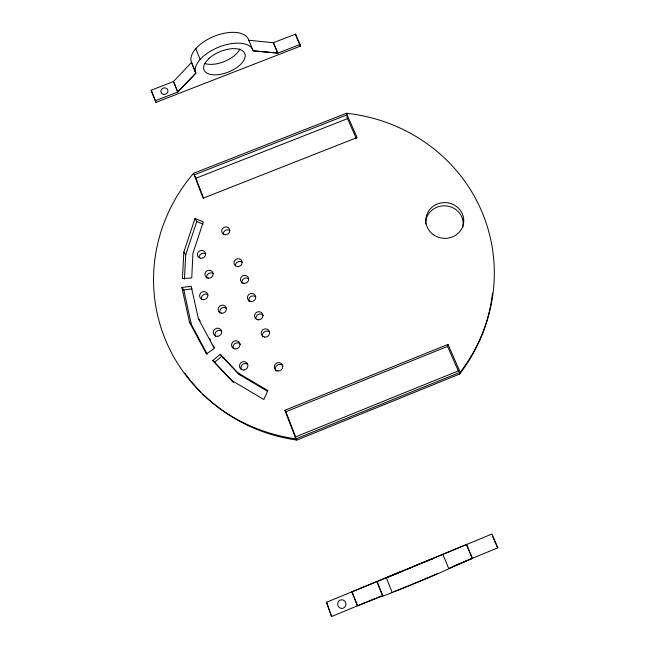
<?xml version="1.0" encoding="UTF-8"?>
<svg xmlns="http://www.w3.org/2000/svg" width="649" height="649" viewBox="0 0 649 649"><rect width="100%" height="100%" fill="white"/><g stroke="black" fill="none" stroke-linecap="round" stroke-linejoin="round"><path stroke-width="0.97" d="M184.43 279.078L185.703 254.87L196.744 221.569L194.976 218.559L183.829 252.128L182.426 278.559L191.747 277.942L192.94 253.256L203.283 221.869L194.976 218.559M458.47 371.333L447.526 346.412L447.972 344.392L284.87 410.298L295.887 438.878L296.836 440.063L459.654 374.035A169.308 162.404 -14.5 0 0 492.51 293.007M459.654 374.035L460.214 372.25A170.825 163.735 -14.5 0 0 346.42 113.259L193.556 173.307A170.825 163.735 -14.5 0 0 164.051 336.32A170.825 163.735 -14.5 0 0 295.887 438.878L460.214 372.25L447.972 344.392M155.176 100.79L177.785 91.988L195.779 73.134A30.819 15.462 -22 0 1 219.273 46.923A30.819 15.462 -22 0 1 253.183 50.817L277.78 53.121L300.041 44.456L295.555 34.097L273.359 42.729L248.762 40.254A30.714 15.746 -22 0 0 214.827 36.044A30.714 15.746 -22 0 0 191.536 62.474L173.502 81.547L151.144 90.243L155.995 102.364L300.365 46.152L300.041 44.456M212.775 360.544L233.283 382.156L212.775 360.544L220.238 354.322L239.384 374.643L267.299 391.16M214.454 362.402L221.844 356.236L239.384 374.643M331.574 616.55L326.528 602.272L331.574 616.55L374.716 598.629M424.762 561.969L433.362 558.335L412.732 566.715M410.363 567.997L377.004 581.577L382.748 595.912L357.437 605.858L351.92 591.807L377.004 581.577L382.65 595.96A35.792 0.681 -22.5 0 0 416.277 582.818A35.792 0.681 -22.5 0 0 448.759 568.629L472.326 558.367L466.501 544.519L419.416 564.192M400.96 571.582L386.634 577.626L401.033 571.785M326.244 602.402L491.95 534.013L497.856 547.805L453.594 566.025M407.11 569.287L419.149 564.362M376.582 597.859L381.239 595.936M295.181 437.045L459.427 370.457M284.87 410.298L285.917 411.734L447.526 346.412M397.732 590.063L401.431 588.619A25.522 0.487 -22.5 0 0 412.999 583.946M441.839 554.7L442.878 554.392L448.759 568.629L472.318 558.367L466.501 544.519M497.856 547.805L496.696 546.052M181.866 287.466L191.187 286.258L198.383 318.683L214.259 348.294L206.439 354.021L189.492 322.237L181.866 287.466L183.781 289.925L191.35 324.411L207.226 354.176M183.781 289.925L192.096 288.846M196.744 221.569L203.153 224.124M237.932 372.891L267.85 390.584L263.851 399.516L231.766 380.468M189.492 322.237L191.35 324.411M220.238 354.322L221.844 356.236M198.383 318.683L200.16 320.89M183.829 252.128L185.703 254.87M209.708 338.681L210.665 340.465M213.529 345.803L214.486 347.58M151.144 90.243L155.995 102.364M346.42 113.259L357.088 137.539L203.145 198.196L193.556 173.307M346.866 117.104L356.26 138.497M296.277 36.733L300.365 46.152M492.778 536.893L493.954 539.635M494.741 541.469L495.917 544.219M277.78 53.121L273.359 42.729L277.764 53.072L253.183 50.817L248.762 40.254M195.811 73.223L191.536 62.474L195.884 73.142L177.704 92.069L173.502 81.547L177.785 91.988M351.92 591.807L357.55 605.809M195.779 48.626L200.119 59.465M386.366 577.845L392.183 592.553M195.308 176.674L203.754 198.594M285.917 411.734L295.782 437.329M295.555 34.097L295.903 35.873M276.198 371.114A4.243 4.129 -34.7 0 1 277.147 365.273A4.243 4.129 -34.7 0 1 283.021 366.06M262.707 336.653A4.202 4.056 -30.2 0 1 269.238 331.85M296.836 440.063A169.308 162.404 -14.5 0 1 202.886 394.178M200.76 392.045A169.308 162.404 -14.5 0 1 191.406 381.636M190.157 380.095A169.308 162.404 -14.5 0 1 184.811 373.029M241.152 369.216A4.243 4.097 -38.6 0 1 247.756 364.349M233.307 348.424A4.219 4.056 -35.6 0 1 240.617 344.368M215.622 336.742A4.202 4.016 -35.4 0 1 221.828 331.185M219.954 313.037A4.17 3.975 -31.9 0 1 226.42 308.234M201.596 299.53A4.154 3.935 -32 0 1 208.094 294.824M255.844 318.529A4.178 4.016 -28.7 0 1 263.332 315.528M249.054 301.387A4.154 3.975 -27.4 0 1 255.536 296.658M242.093 283.41A4.137 3.935 -26.3 0 1 248.543 278.721M235.441 265.83A4.113 3.894 -25.5 0 1 242.101 262.18M206.836 278.283A4.129 3.894 -29.4 0 1 213.294 273.618M199.17 257.572A4.105 3.853 -28.3 0 1 205.822 253.937M223.215 234.265A4.072 3.821 -24.3 0 1 229.827 230.663M463.078 225.657A18.797 17.734 3.4 0 1 462.753 227.483M425.622 224.019A18.797 17.734 3.4 0 1 444.646 205.798A18.797 17.734 3.4 0 1 463.159 224.732M437.864 573.335A25.522 0.487 -22.5 0 1 413.892 583.581M396.993 590.355A25.522 0.487 -22.5 0 1 393.894 591.515M239.919 48.951A21.904 11.228 -22 0 1 224.44 61.485A21.904 11.228 -22 0 1 204.5 63.399M208.929 58.475L205.83 61.931A21.977 11.025 -22 0 0 223.816 73.572A21.977 11.025 -22 0 0 243.529 51.612A21.977 11.025 -22 0 0 208.929 58.475M347.539 118.629L195.909 178.24L194.165 174.889L347.101 114.8L347.539 118.629M277.853 370.944A4.283 4.17 -34.5 0 0 282.485 365.176A4.283 4.17 -34.5 0 0 275.225 364.211A4.283 4.17 -34.5 0 0 277.853 370.944M264.727 337.091A4.243 4.089 -30.1 0 0 269.335 331.42A4.243 4.089 -30.1 0 0 262.155 330.487A4.243 4.089 -30.1 0 0 264.727 337.091M200.752 258.229A4.137 3.886 -28.2 0 0 205.319 252.794A4.137 3.886 -28.2 0 0 198.359 251.942A4.137 3.886 -28.2 0 0 200.752 258.229M208.28 278.153A4.162 3.926 -29.3 0 0 212.864 272.653A4.162 3.926 -29.3 0 0 205.863 271.785A4.162 3.926 -29.3 0 0 208.28 278.153M237.396 266.577A4.154 3.926 -25.5 0 0 241.939 261.109A4.154 3.926 -25.5 0 0 234.922 260.241A4.154 3.926 -25.5 0 0 237.396 266.577M243.886 283.321A4.17 3.967 -26.2 0 0 248.445 277.804A4.17 3.967 -26.2 0 0 241.387 276.92A4.17 3.967 -26.2 0 0 243.886 283.321M250.92 301.477A4.194 4.008 -27.3 0 0 255.495 295.903A4.194 4.008 -27.3 0 0 248.397 295.003A4.194 4.008 -27.3 0 0 250.92 301.477M258.034 319.819A4.219 4.048 -28.6 0 0 262.626 314.197A4.219 4.048 -28.6 0 0 255.487 313.28A4.219 4.048 -28.6 0 0 258.034 319.819M202.999 299.603A4.194 3.967 -31.9 0 0 207.615 294.054A4.194 3.967 -31.9 0 0 200.573 293.161A4.194 3.967 -31.9 0 0 202.999 299.603M221.56 313.207A4.21 4.008 -31.8 0 0 226.128 307.577A4.21 4.008 -31.8 0 0 219.029 306.734A4.21 4.008 -31.8 0 0 221.56 313.207M217.707 336.344A4.243 4.048 -35.2 0 0 220.944 329.846A4.243 4.048 -35.2 0 0 213.724 330.584A4.243 4.048 -35.2 0 0 217.707 336.344M235.043 348.984A4.259 4.089 -35.4 0 0 239.692 343.289A4.259 4.089 -35.4 0 0 232.52 342.348A4.259 4.089 -35.4 0 0 235.043 348.984M244.081 369.987A4.283 4.137 -38.3 0 0 247.131 363.278A4.283 4.137 -38.3 0 0 239.838 364.211A4.283 4.137 -38.3 0 0 244.081 369.987M225.033 234.695A4.113 3.853 -24.3 0 0 229.551 229.308A4.113 3.853 -24.3 0 0 222.607 228.472A4.113 3.853 -24.3 0 0 225.033 234.695M433.532 234.792A18.967 17.872 3.3 0 0 463.646 222.623A18.967 17.872 3.3 0 0 437.231 204.046A18.967 17.872 3.3 0 0 433.532 234.792M338.559 601.396A4.34 4.145 87 0 0 341.22 608.397A4.34 4.145 87 0 0 345.666 602.515A4.34 4.145 87 0 0 338.559 601.396M163.735 94.373A3.594 3.229 -21.9 0 0 167.75 89.805A3.594 3.229 -21.9 0 0 161.706 89.156A3.594 3.229 -21.9 0 0 163.735 94.373"/></g></svg>
